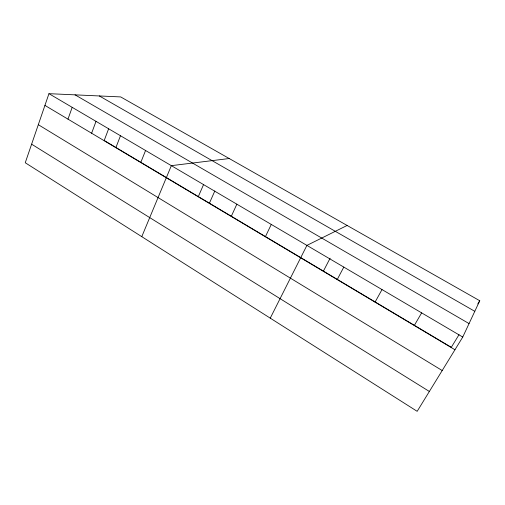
<?xml version="1.0" encoding="UTF-8"?>
<svg xmlns="http://www.w3.org/2000/svg" width="505" height="505" viewBox="0 0 505 505"><rect width="100%" height="100%" fill="white"/><g stroke="black" fill="none" stroke-linecap="round" stroke-linejoin="round"><path stroke-width="0.76" d="M48.953 93.671L25.25 162.755L417.168 411.329L462.75 337.056L479.75 300.746L120.682 96.922L48.953 93.671L462.75 337.056M67.979 119.142L72.19 107.338M91.62 133.225L96.019 121.352M108.638 128.775L104.2 140.497L451.306 347.307L459.032 334.663M115.872 147.681L120.474 135.738M140.762 162.509L145.573 150.496M141.779 236.662L171.34 165.659L229.213 158.532M198.244 196.767L203.553 184.603M209.411 203.18L214.833 190.959M231.246 216.43L236.845 204.184M265.365 236.763L271.28 224.441M270.257 318.15L306.907 245.398L347.124 225.457M323.415 271.109L330.106 258.225M337.201 279.574L343.804 267.094M375.051 302.129L382.02 289.573M414.277 325.504L421.643 312.879M477.806 303.928L479.75 300.746M99.321 95.95L474.795 311.326M75.056 94.852L469.057 323.585M44.932 105.406L454.961 349.75M38.311 124.691L442.203 370.544M31.626 144.184L429.357 391.47"/></g></svg>
